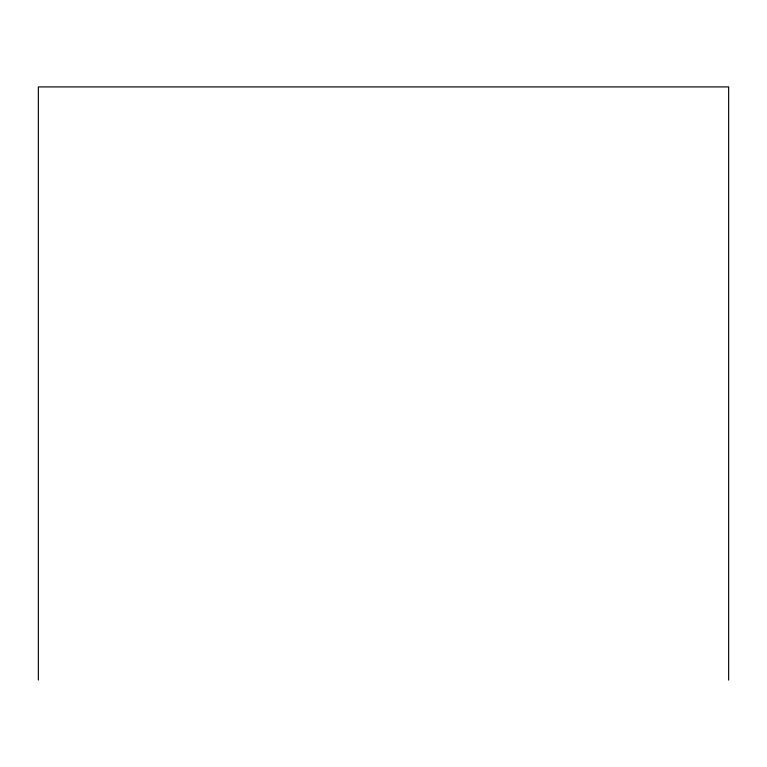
<?xml version="1.0" encoding="UTF-8"?>
<svg xmlns="http://www.w3.org/2000/svg" width="767" height="767" viewBox="0 0 767 767"><rect width="100%" height="100%" fill="white"/><g stroke="black" fill="none" stroke-linecap="round" stroke-linejoin="round"><path stroke-width="1.15" d="M728.65 680.089L728.65 86.911L38.35 86.911L38.35 680.089"/></g></svg>
